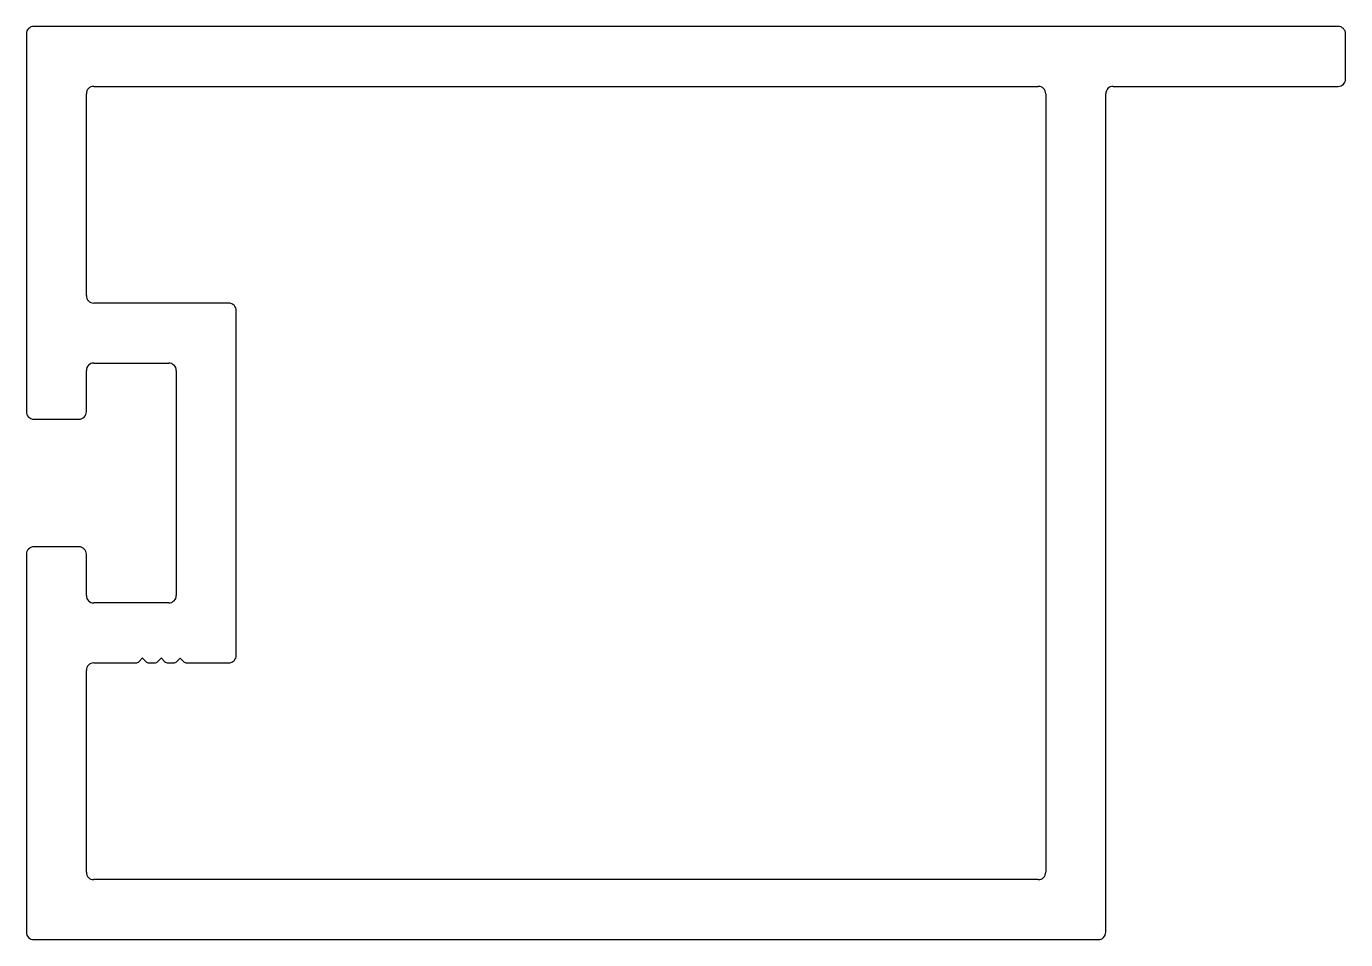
# Model space of a CAD drawing. Extents: x -26.2 to 43.6, y 1.6 to 50.
import ezdxf

# ---------------------------------------------------------------- set-up
doc = ezdxf.new("R2010")
doc.units = 0
doc.layers.add('1', color=7, linetype='CONTINUOUS')
doc.layers.add('VISIBLE__ISO_', color=7, linetype='CONTINUOUS')

msp = doc.modelspace()

# ---------------------------------------------------------------- linework, layer by layer
at = {"layer": '1', "color": 7, "linetype": 'CONTINUOUS'}
for p, q in [((-23.07, 35.714), (-23.07, 46.395)), ((-22.673, 46.792), (27.333, 46.792)), ((27.73, 46.395), (27.73, 5.189)), ((-15.529, 35.317), (-22.673, 35.317)), ((-15.132, 16.664), (-15.132, 34.92)), ((-22.673, 16.267), (-20.454, 16.267)), ((-20.278, 16.34), (-20.107, 16.512)), ((-20.095, 16.512), (-19.924, 16.34)), ((-19.747, 16.267), (-19.454, 16.267)), ((-19.278, 16.34), (-19.107, 16.512)), ((-19.095, 16.512), (-18.924, 16.34)), ((-18.747, 16.267), (-18.455, 16.267)), ((-18.278, 16.34), (-18.107, 16.512)), ((-18.095, 16.512), (-17.924, 16.34)), ((-17.748, 16.267), (-15.529, 16.267)), ((-23.07, 5.189), (-23.07, 15.87)), ((27.333, 4.792), (-22.673, 4.792))]:
    msp.add_line(p, q, dxfattribs=at)
for centre, radius, start, end in [((-22.673, 46.395), 0.397, 90, 180), ((27.333, 46.395), 0.397, 0, 90), ((-22.673, 35.714), 0.397, 180, 270), ((-15.529, 34.92), 0.397, 360, 90), ((-22.673, 15.87), 0.397, 90, 180), ((-20.454, 16.517), 0.25, 270, 315), ((-20.101, 16.506), 0.008, 45, 135), ((-19.747, 16.517), 0.25, 225, 270), ((-19.454, 16.517), 0.25, 270, 315), ((-19.101, 16.506), 0.008, 45, 135), ((-18.747, 16.517), 0.25, 225, 270), ((-18.455, 16.517), 0.25, 270, 315), ((-18.101, 16.506), 0.008, 45, 135), ((-17.748, 16.517), 0.25, 225, 270), ((-15.529, 16.664), 0.397, 270, 360), ((-22.673, 5.189), 0.397, 180, 270), ((27.333, 5.189), 0.397, 270, 0)]:
    msp.add_arc(centre, radius, start, end, dxfattribs=at)
at = {"layer": 'VISIBLE__ISO_', "color": 7}
for p, q in [((43.208, 49.967), (-25.848, 49.967)), ((-26.245, 49.57), (-26.245, 29.567)), ((43.605, 47.189), (43.605, 49.57)), ((30.905, 2.014), (30.905, 46.395)), ((31.302, 46.792), (43.208, 46.792)), ((-22.673, 32.142), (-18.704, 32.142)), ((-23.07, 29.567), (-23.07, 31.745)), ((-18.307, 31.745), (-18.307, 19.839)), ((-25.848, 29.17), (-23.467, 29.17)), ((-23.467, 22.414), (-25.848, 22.414)), ((-26.245, 22.017), (-26.245, 2.014)), ((-23.07, 19.839), (-23.07, 22.017)), ((-18.704, 19.442), (-22.673, 19.442)), ((-25.848, 1.617), (30.508, 1.617))]:
    msp.add_line(p, q, dxfattribs=at)
for centre, start, end in [((-25.848, 49.57), 90, 180), ((43.208, 49.57), 360, 90), ((43.208, 47.189), 270, 0), ((31.302, 46.395), 90, 180), ((-22.673, 31.745), 90, 180), ((-18.704, 31.745), 360, 90), ((-25.848, 29.567), 180, 270), ((-23.467, 29.567), 270, 360), ((-25.848, 22.017), 90, 180), ((-23.467, 22.017), 360, 90), ((-22.673, 19.839), 180, 270), ((-18.704, 19.839), 270, 0), ((-25.848, 2.014), 180, 270), ((30.508, 2.014), 270, 360)]:
    msp.add_arc(centre, 0.397, start, end, dxfattribs=at)

doc.saveas('drawing.dxf')
